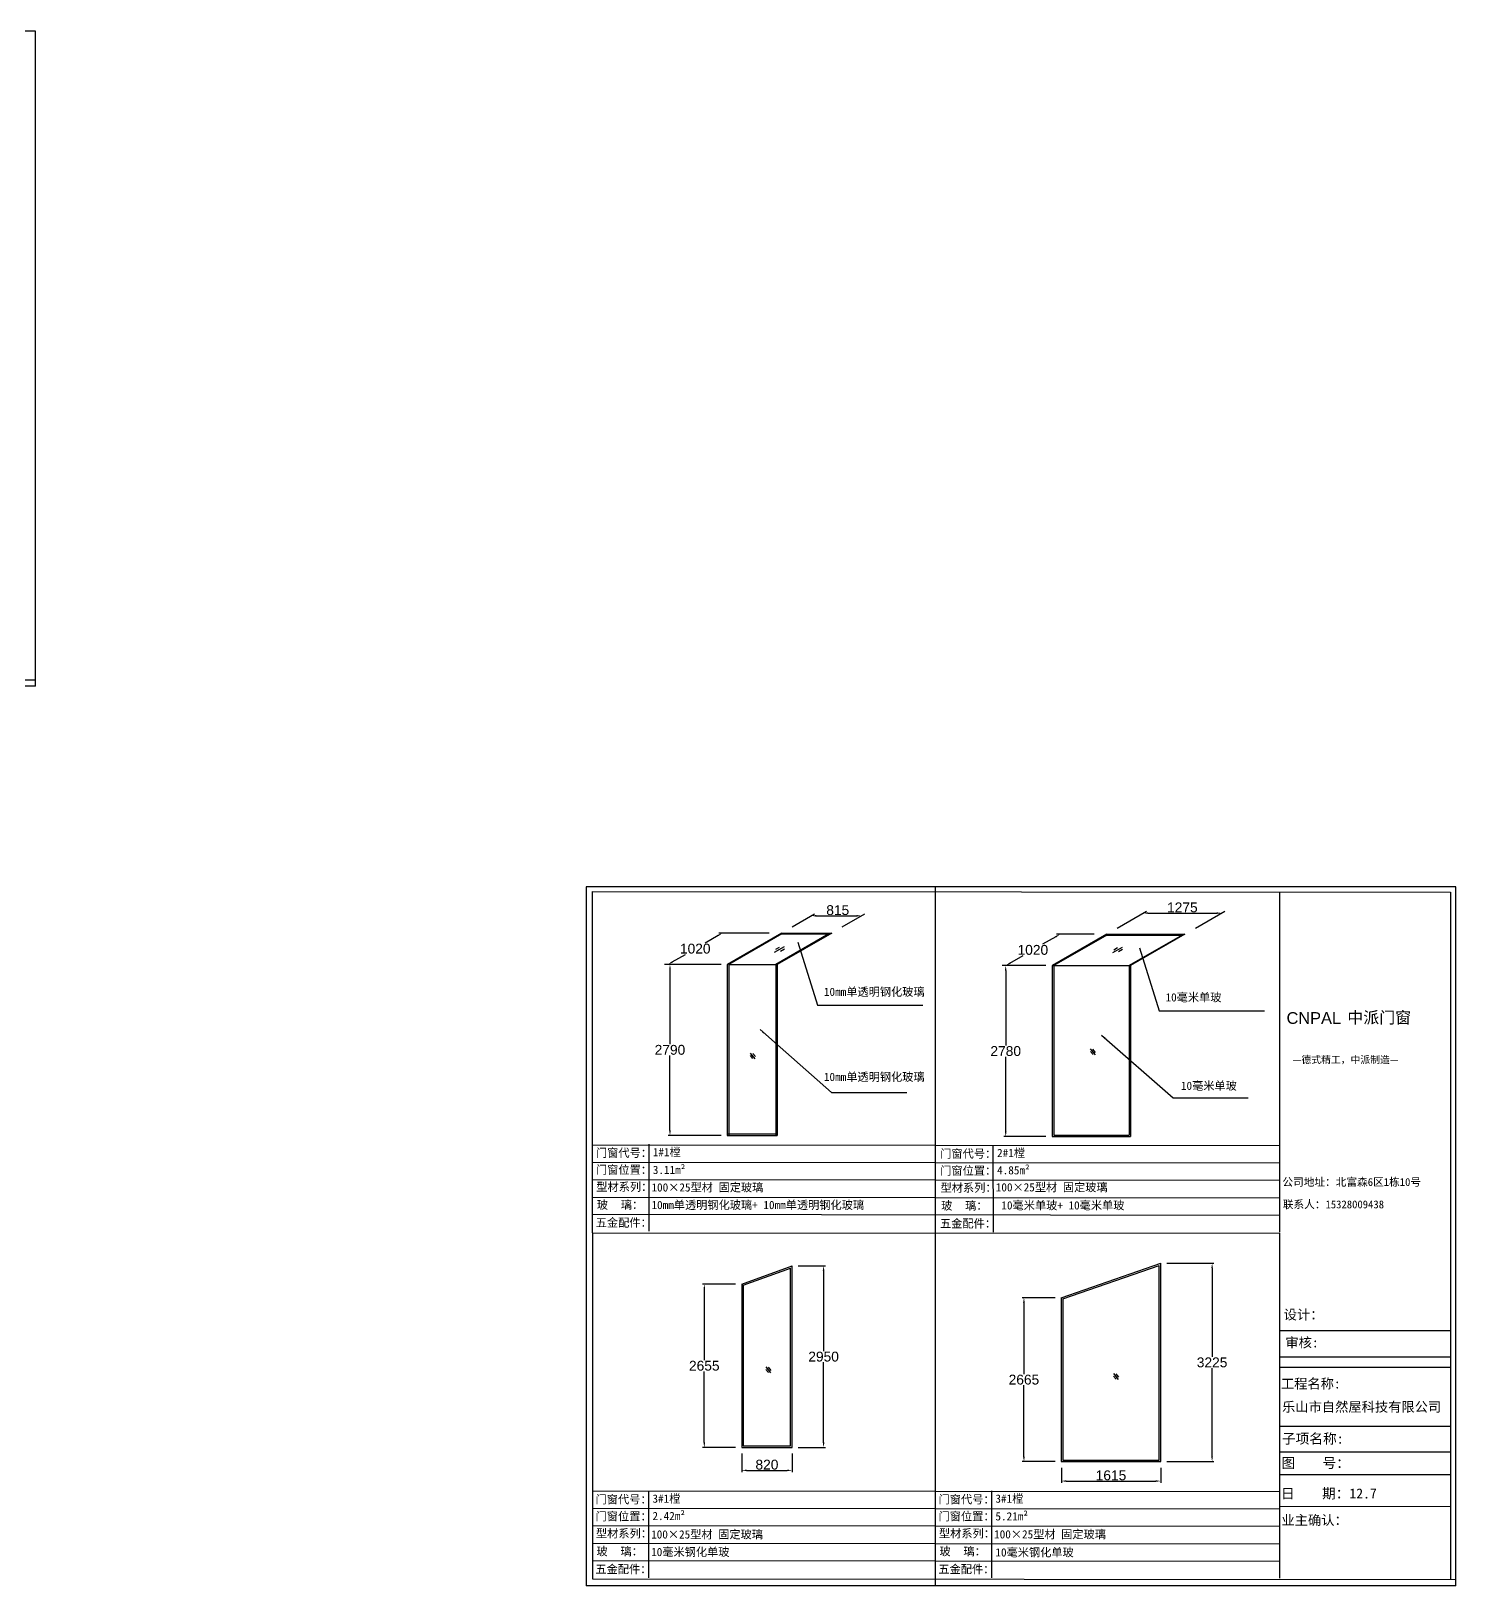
# Model space of a CAD drawing. Header units: inches. Extents: x -138455 to 599497, y -747149 to 13167.
# Drawn here: x 209278 to 232434, y -599197 to -573923 of the extents above; entities that cross this region are included whole.
import ezdxf

# ---------------------------------------------------------------- set-up
doc = ezdxf.new("R2010")
doc.units = ezdxf.units.IN
doc.header["$MEASUREMENT"] = 0
doc.header["$PDMODE"] = 35
doc.header["$PDSIZE"] = -3
doc.layers.add('0 @ 1', color=7, linetype='Continuous')
doc.styles.add('Annotative', font='arialbd.ttf')
doc.styles.add('MtXpl_', font='')
doc.styles.get("Standard").update_dxf_attribs({"font": 'arial.ttf'})
doc.styles.get('MtXpl_').set_extended_font_data('SimSun')
doc.dimstyles.get("Standard").update_dxf_attribs({"dimtxt": 80, "dimasz": 70, "dimexe": 40, "dimexo": 80, "dimgap": 0, "dimtad": 1, "dimtih": 1, "dimtoh": 1, "dimdec": 0, "dimzin": 0, "dimdsep": 46, "dimtxsty": 'Standard', "dimcen": 0.09, "dimadec": 0, "dimazin": 0, "dimtfac": 1, "dimtdec": 0, "dimtofl": 0, "dimtmove": 0, "dimatfit": 3, "dimfxl": 0, "dimtolj": 1, "dimtzin": 0, "dimarcsym": 0})

# ---------------------------------------------------------------- blocks, each defined once
blk = doc.blocks.new('*D2407')
at = {"color": 0, "lineweight": -2, "transparency": 16777216}
for p, q in [((226929, -588504), (227404, -588230)), ((227432, -588260), (228547, -588260)), ((228204, -588504), (228679, -588230))]:
    blk.add_line(p, q, dxfattribs=at)
at = {"color": 0, "transparency": 16777216}
for points in [[(227432, -588247), (227432, -588274), (227352, -588260)], [(228547, -588247), (228547, -588274), (228627, -588260)]]:
    blk.add_solid(points, dxfattribs=at)
at = {"layer": 'Defpoints', "color": 0, "transparency": 16777216}
for p in [(228627, -588260), (226756, -588604), (228031, -588604)]:
    blk.add_point(p, dxfattribs=at)
at = {"color": 0, "transparency": 16777216, "insert": (227989, -588169), "char_height": 160, "attachment_point": 5}
blk.add_mtext('\\A1;1275', dxfattribs=at)
blk = doc.blocks.new('*D2408')
at = {"color": 0, "lineweight": -2, "transparency": 16777216}
for p, q in [((225932, -588644), (225718, -588768)), ((226556, -588604), (225941, -588604)), ((225672, -589114), (225058, -589114)), ((225187, -589074), (225401, -588951))]:
    blk.add_line(p, q, dxfattribs=at)
at = {"color": 0, "transparency": 16777216}
for points in [[(225925, -588633), (225938, -588656), (226001, -588604)], [(225180, -589063), (225194, -589086), (225118, -589114)]]:
    blk.add_solid(points, dxfattribs=at)
at = {"layer": 'Defpoints', "color": 0, "transparency": 16777216}
for p in [(226001, -588604), (226756, -588604), (225872, -589114)]:
    blk.add_point(p, dxfattribs=at)
at = {"color": 0, "transparency": 16777216, "insert": (225559, -588859), "char_height": 160, "attachment_point": 5}
blk.add_mtext('\\A1;1020', dxfattribs=at)
blk = doc.blocks.new('123as')
at = {"color": 0}
for p, q in [((90189, 51387), (90252, 51462)), ((90194, 51330), (90312, 51470)), ((90251, 51335), (90314, 51410))]:
    blk.add_line(p, q, dxfattribs=at)
blk = doc.blocks.new('*D2409')
at = {"color": 0, "lineweight": -2, "transparency": 16777216}
for p, q in [((220727, -594291), (220189, -594291)), ((220219, -594371), (220219, -595527)), ((220219, -596866), (220219, -595710)), ((220727, -596946), (220189, -596946))]:
    blk.add_line(p, q, dxfattribs=at)
at = {"color": 0, "transparency": 16777216}
for points in [[(220206, -594371), (220233, -594371), (220219, -594291)], [(220206, -596866), (220233, -596866), (220219, -596946)]]:
    blk.add_solid(points, dxfattribs=at)
at = {"layer": 'Defpoints', "color": 0, "transparency": 16777216}
for p in [(220827, -594291), (220219, -596946), (220827, -596946)]:
    blk.add_point(p, dxfattribs=at)
at = {"color": 0, "transparency": 16777216, "insert": (220219, -595619), "char_height": 160, "attachment_point": 5}
blk.add_mtext('\\A1;2655', dxfattribs=at)
blk = doc.blocks.new('*D2410')
at = {"color": 0, "lineweight": -2, "transparency": 16777216}
for p, q in [((221747, -593996), (222188, -593996)), ((222158, -594076), (222158, -595379)), ((222158, -596866), (222158, -595563)), ((221747, -596946), (222188, -596946))]:
    blk.add_line(p, q, dxfattribs=at)
at = {"color": 0, "transparency": 16777216}
for points in [[(222144, -594076), (222171, -594076), (222158, -593996)], [(222144, -596866), (222171, -596866), (222158, -596946)]]:
    blk.add_solid(points, dxfattribs=at)
at = {"layer": 'Defpoints', "color": 0, "transparency": 16777216}
for p in [(221647, -593996), (221647, -596946), (222158, -596946)]:
    blk.add_point(p, dxfattribs=at)
at = {"color": 0, "transparency": 16777216, "insert": (222158, -595471), "char_height": 160, "attachment_point": 5}
blk.add_mtext('\\A1;2950', dxfattribs=at)
blk = doc.blocks.new('*D2411')
at = {"color": 0, "lineweight": -2, "transparency": 16777216}
for p, q in [((220827, -597046), (220827, -597349)), ((221647, -597046), (221647, -597349)), ((220907, -597319), (221567, -597319))]:
    blk.add_line(p, q, dxfattribs=at)
at = {"color": 0, "transparency": 16777216}
for points in [[(220907, -597306), (220907, -597332), (220827, -597319)], [(221567, -597306), (221567, -597332), (221647, -597319)]]:
    blk.add_solid(points, dxfattribs=at)
at = {"layer": 'Defpoints', "color": 0, "transparency": 16777216}
for p in [(220827, -596946), (221647, -596946), (221647, -597319)]:
    blk.add_point(p, dxfattribs=at)
at = {"color": 0, "transparency": 16777216, "insert": (221237, -597227), "char_height": 160, "attachment_point": 5}
blk.add_mtext('\\A1;820', dxfattribs=at)
blk = doc.blocks.new('*D2412')
at = {"color": 0, "lineweight": -2, "transparency": 16777216}
for p, q in [((225922, -594512), (225384, -594512)), ((225414, -594592), (225414, -595753)), ((225414, -597097), (225414, -595936)), ((225922, -597177), (225384, -597177))]:
    blk.add_line(p, q, dxfattribs=at)
at = {"color": 0, "transparency": 16777216}
for points in [[(225400, -594592), (225427, -594592), (225414, -594512)], [(225400, -597097), (225427, -597097), (225414, -597177)]]:
    blk.add_solid(points, dxfattribs=at)
at = {"layer": 'Defpoints', "color": 0, "transparency": 16777216}
for p in [(226022, -594512), (225414, -597177), (226022, -597177)]:
    blk.add_point(p, dxfattribs=at)
at = {"color": 0, "transparency": 16777216, "insert": (225414, -595845), "char_height": 160, "attachment_point": 5}
blk.add_mtext('\\A1;2665', dxfattribs=at)
blk = doc.blocks.new('*D2413')
at = {"color": 0, "lineweight": -2, "transparency": 16777216}
for p, q in [((227737, -593952), (228502, -593952)), ((228472, -594032), (228472, -595473)), ((228472, -597097), (228472, -595657)), ((227737, -597177), (228502, -597177))]:
    blk.add_line(p, q, dxfattribs=at)
at = {"color": 0, "transparency": 16777216}
for points in [[(228459, -594032), (228485, -594032), (228472, -593952)], [(228459, -597097), (228485, -597097), (228472, -597177)]]:
    blk.add_solid(points, dxfattribs=at)
at = {"layer": 'Defpoints', "color": 0, "transparency": 16777216}
for p in [(227637, -593952), (227637, -597177), (228472, -597177)]:
    blk.add_point(p, dxfattribs=at)
at = {"color": 0, "transparency": 16777216, "insert": (228472, -595565), "char_height": 160, "attachment_point": 5}
blk.add_mtext('\\A1;3225', dxfattribs=at)
blk = doc.blocks.new('*D2414')
at = {"color": 0, "lineweight": -2, "transparency": 16777216}
for p, q in [((221647, -588484), (222011, -588274)), ((222039, -588304), (222694, -588304)), ((222462, -588484), (222826, -588274))]:
    blk.add_line(p, q, dxfattribs=at)
at = {"color": 0, "transparency": 16777216}
for points in [[(222039, -588291), (222039, -588318), (221959, -588304)], [(222694, -588291), (222694, -588318), (222774, -588304)]]:
    blk.add_solid(points, dxfattribs=at)
at = {"layer": 'Defpoints', "color": 0, "transparency": 16777216}
for p in [(222774, -588304), (221474, -588584), (222289, -588584)]:
    blk.add_point(p, dxfattribs=at)
at = {"color": 0, "transparency": 16777216, "insert": (222388, -588213), "char_height": 160, "attachment_point": 5}
blk.add_mtext('\\A1;815', dxfattribs=at)
blk = doc.blocks.new('*D2415')
at = {"color": 0, "lineweight": -2, "transparency": 16777216}
for p, q in [((220444, -588624), (220231, -588748)), ((221274, -588584), (220454, -588584)), ((220391, -589094), (219570, -589094)), ((219699, -589054), (219913, -588931))]:
    blk.add_line(p, q, dxfattribs=at)
at = {"color": 0, "transparency": 16777216}
for points in [[(220438, -588613), (220451, -588636), (220514, -588584)], [(219693, -589043), (219706, -589066), (219630, -589094)]]:
    blk.add_solid(points, dxfattribs=at)
at = {"layer": 'Defpoints', "color": 0, "transparency": 16777216}
for p in [(220514, -588584), (221474, -588584), (220591, -589094)]:
    blk.add_point(p, dxfattribs=at)
at = {"color": 0, "transparency": 16777216, "insert": (220072, -588839), "char_height": 160, "attachment_point": 5}
blk.add_mtext('\\A1;1020', dxfattribs=at)
blk = doc.blocks.new('*D2416')
at = {"color": 0, "lineweight": -2, "transparency": 16777216}
for p, q in [((220491, -589094), (219631, -589094)), ((219661, -589174), (219661, -590393)), ((219661, -591794), (219661, -590576)), ((220491, -591874), (219631, -591874))]:
    blk.add_line(p, q, dxfattribs=at)
at = {"color": 0, "transparency": 16777216}
for points in [[(219648, -589174), (219675, -589174), (219661, -589094)], [(219648, -591794), (219675, -591794), (219661, -591874)]]:
    blk.add_solid(points, dxfattribs=at)
at = {"layer": 'Defpoints', "color": 0, "transparency": 16777216}
for p in [(219661, -589094), (220591, -589094), (220591, -591874)]:
    blk.add_point(p, dxfattribs=at)
at = {"color": 0, "transparency": 16777216, "insert": (219661, -590484), "char_height": 160, "attachment_point": 5}
blk.add_mtext('\\A1;2790', dxfattribs=at)
blk = doc.blocks.new('*D2421')
at = {"color": 0, "lineweight": -2, "transparency": 16777216}
for p, q in [((225772, -589114), (225088, -589114)), ((225118, -589194), (225118, -590413)), ((225118, -591814), (225118, -590596)), ((225772, -591894), (225088, -591894))]:
    blk.add_line(p, q, dxfattribs=at)
at = {"color": 0, "transparency": 16777216}
for points in [[(225104, -589194), (225131, -589194), (225118, -589114)], [(225104, -591814), (225131, -591814), (225118, -591894)]]:
    blk.add_solid(points, dxfattribs=at)
at = {"layer": 'Defpoints', "color": 0, "transparency": 16777216}
for p in [(225872, -589114), (225118, -591894), (225872, -591894)]:
    blk.add_point(p, dxfattribs=at)
at = {"color": 0, "transparency": 16777216, "insert": (225118, -590504), "char_height": 160, "attachment_point": 5}
blk.add_mtext('\\A1;2780', dxfattribs=at)
blk = doc.blocks.new('*D2422')
at = {"color": 0, "lineweight": -2, "transparency": 16777216}
for p, q in [((226022, -597277), (226022, -597523)), ((226102, -597493), (227557, -597493)), ((227637, -597277), (227637, -597523))]:
    blk.add_line(p, q, dxfattribs=at)
at = {"color": 0, "transparency": 16777216}
for points in [[(226102, -597480), (226102, -597506), (226022, -597493)], [(227557, -597480), (227557, -597506), (227637, -597493)]]:
    blk.add_solid(points, dxfattribs=at)
at = {"layer": 'Defpoints', "color": 0, "transparency": 16777216}
for p in [(226022, -597177), (227637, -597177), (227637, -597493)]:
    blk.add_point(p, dxfattribs=at)
at = {"color": 0, "transparency": 16777216, "insert": (226829, -597401), "char_height": 160, "attachment_point": 5}
blk.add_mtext('\\A1;1615', dxfattribs=at)

msp = doc.modelspace()

# ---------------------------------------------------------------- linework, layer by layer
for p, q in [((209352.1, -573922.7), (197993.9, -573922.7)), ((209352.1, -579365.5), (209352.1, -573922.7)), ((209352.1, -584570.4), (209352.1, -579365.5)), ((209352.1, -584570.4), (197993.9, -584570.4)), ((198093.8, -584461), (209352.1, -584470.4)), ((218298, -587832.4), (218298, -593561.9)), ((232434.4, -587832.4), (218298, -587832.4)), ((223977.5, -599197.5), (223977.5, -587832.4)), ((232434.4, -593571.9), (232434.4, -587832.4)), ((218403.4, -587907.2), (232345.8, -587921)), ((218403.4, -593456.5), (218403.4, -587907.2)), ((229568.2, -587921), (229568.2, -593448.6)), ((232345.8, -587921), (232347.9, -593466.3)), ((221474.1, -588584.2), (220590.7, -589094.2)), ((221477.4, -588596.7), (220615.7, -589094.2)), ((222242.4, -588596.7), (221380.7, -589094.2)), ((222289.1, -588584.2), (221405.7, -589094.2)), ((221474.1, -588584.2), (222289.1, -588584.2)), ((221477.4, -588596.7), (222242.4, -588596.7)), ((226755.8, -588604.4), (225872.4, -589114.4)), ((226759.1, -588616.9), (225897.4, -589114.4)), ((226755.8, -588604.4), (228030.8, -588604.4)), ((226759.1, -588616.9), (227984.1, -588616.9)), ((227984.1, -588616.9), (227122.4, -589114.4)), ((228030.8, -588604.4), (227147.4, -589114.4)), ((221361.7, -588895.5), (221519.8, -588804.2)), ((221380.2, -588847.7), (221441.5, -588812.3)), ((221456.5, -588878.1), (221523.7, -588839.3)), ((226856.6, -588903.6), (227014.6, -588812.3)), ((226875, -588855.8), (226936.3, -588820.4)), ((226951.4, -588886.3), (227018.5, -588847.5)), ((220590.7, -589094.2), (220590.7, -591874.2)), ((220615.7, -589094.2), (221380.7, -589094.2)), ((220615.7, -589094.2), (220615.7, -591874.2)), ((221380.7, -589094.2), (221380.7, -591874.2)), ((221405.7, -589094.2), (221405.7, -591874.2)), ((225872.4, -589114.4), (227122.4, -589114.4)), ((225872.4, -589114.4), (225872.4, -591894.4)), ((225897.4, -589114.4), (225897.4, -591869.4)), ((227122.4, -589114.4), (227122.4, -591869.4)), ((227147.4, -589114.4), (227147.4, -591894.4)), ((220590.7, -591849.2), (221405.7, -591849.2)), ((220590.7, -591874.2), (221405.7, -591874.2)), ((225872.4, -591894.4), (227147.4, -591894.4)), ((225897.4, -591869.4), (227122.4, -591869.4)), ((218403.4, -592025.5), (229568.2, -592037.4)), ((219315.4, -592018.5), (219315.8, -593432.9)), ((224910.9, -592032.5), (224911.3, -593446.9)), ((218403.4, -592307.5), (229568.2, -592319.4)), ((218403.4, -592591.6), (229568.2, -592603.4)), ((218403.4, -592877.7), (229568.2, -592889.6)), ((218403.4, -593157.1), (229568.2, -593171)), ((218298, -593561.9), (218298, -599197.5)), ((218403.4, -593456.5), (229568.2, -593464.9)), ((218403.4, -593456.5), (218403.4, -599082.1)), ((229568.2, -593464.9), (229568.2, -599074.1)), ((232345.7, -593466.4), (232347.9, -599091.9)), ((232434.4, -599197.5), (232434.4, -593571.9)), ((226021.6, -594512.3), (227636.6, -593952.3)), ((227636.6, -597177.3), (227636.6, -593952.3)), ((220827.2, -594291), (221647.2, -593996)), ((220852.2, -594308.6), (221622.2, -594031.6)), ((221622.2, -596921), (221622.2, -594031.6)), ((221647.2, -596946), (221647.2, -593996)), ((226046.6, -594530), (227611.6, -593987.5)), ((227611.6, -597152.3), (227611.6, -593987.5)), ((220827.2, -594291), (220827.2, -596946)), ((220852.2, -594308.6), (220852.2, -596921)), ((226021.6, -594512.3), (226021.6, -597177.3)), ((226046.6, -594530), (226046.6, -597152.3)), ((229568.2, -595045.4), (232345.8, -595045.4)), ((229568.2, -595473.9), (232345.8, -595473.9)), ((229568.2, -595643.7), (232347.3, -595642.9)), ((229568.2, -596600.6), (232347.4, -596599.9)), ((220827.2, -596946), (221647.2, -596946)), ((220852.2, -596921), (221622.2, -596921)), ((226021.6, -597177.3), (227636.6, -597177.3)), ((226046.6, -597152.3), (227611.6, -597152.3)), ((229568.2, -597020.6), (232347.6, -597019.9)), ((229568.2, -597386.9), (232347.7, -597386.2)), ((218403.4, -597651.1), (229568.2, -597663)), ((219310.1, -597652.1), (219310.5, -599066.5)), ((224884.2, -597652.1), (224884.6, -599066.5)), ((218403.4, -597933.1), (229568.2, -597945)), ((229568.2, -597904.1), (232347.8, -597903.4)), ((218403.4, -598217.1), (229568.2, -598229)), ((218403.4, -598503.3), (229568.2, -598515.2)), ((218403.4, -598782.7), (229568.2, -598796.6)), ((232434.4, -599197.5), (218298, -599197.5)), ((218403.4, -599082.1), (232434.4, -599092))]:
    msp.add_line(p, q)

# ---------------------------------------------------------------- block references
at = {"xscale": -0.6684526412304121, "yscale": 0.6684526412304121, "zscale": 0.6684526412304121}
for p in [(281338.4, -624941.6), (286865, -624874.4), (281592.1, -630043.5), (287242.5, -630151.4)]:
    msp.add_blockref('123as', p, dxfattribs=at)

# ---------------------------------------------------------------- texts
msp.add_text('CNPAL', height=190.19).set_placement((229681.9, -590061))
at = {"style": 'MtXpl_'}
for s, height, p in [('中派门窗', 190.19, (230669.5, -590053.1)), ('—德式精工，中派制造—', 117.041, (229781.4, -590702.1)), ('公司地址：北富森6区1栋10号', 127.151, (229614.4, -592695.9)), ('联系人：15328009438', 127.151, (229621.3, -593059.4)), ('设计：', 158.02, (229635.8, -594866.3)), ('审核:', 158.02, (229663, -595320.2)), ('工程名称:', 158.02, (229590.5, -595988)), ('乐山市自然屋科技有限公司', 158.015, (229608.8, -596365.7)), ('子项名称:', 163.28, (229607, -596885.3)), ('图    号：', 163.28, (229599.1, -597281.3)), ('日    期：12.7', 163.285, (229591.6, -597776.2)), ('业主确认：', 158.02, (229598.6, -598206.8))]:
    msp.add_text(s, height=height, dxfattribs=at).set_placement(p)
at = {"layer": '0 @ 1', "style": 'Annotative'}
for s, p in [('门窗代号：', (218457.9, -592225.4)), ('门窗代号：', (224053.4, -592239.3)), ('门窗位置：', (218457.9, -592500.2)), ('门窗位置：', (224053.4, -592514.2)), ('型材系列：', (218463.5, -592777.9)), ('型材系列：', (224059.1, -592791.9)), ('玻    璃：', (218472.8, -593069.1)), ('玻    璃：', (224068.4, -593083.1)), ('五金配件：', (218454.6, -593359.2)), ('五金配件：', (224050.1, -593373.2)), ('门窗代号：', (218452.6, -597858.9)), ('门窗代号：', (224026.7, -597858.9)), ('门窗位置：', (218452.6, -598133.8)), ('门窗位置：', (224026.7, -598133.8)), ('型材系列：', (218458.2, -598411.5)), ('型材系列：', (224032.3, -598411.5)), ('玻    璃：', (218467.6, -598702.7)), ('玻    璃：', (224041.6, -598702.7)), ('五金配件：', (218449.3, -598992.8)), ('五金配件：', (224023.4, -598992.8))]:
    msp.add_text(s, height=133.43, dxfattribs=at).set_placement(p)
at = {"layer": '0 @ 1', "char_height": 133.432, "attachment_point": 1, "style": 'Annotative'}
for s, insert in [('{\\fSimSun|b1|i0|c134|p2;10mm单透明钢化玻璃}', (222163.1, -589473.3)), ('{\\fSimSun|b1|i0|c134|p2;10毫米单玻}', (227715.3, -589563.3)), ('{\\fSimSun|b1|i0|c134|p2;10mm单透明钢化玻璃}', (222163.1, -590856.5)), ('{\\fSimSun|b1|i0|c134|p2;10毫米单玻}', (227965.5, -591000.9)), ('{\\fSimSun|b1|i0|c134|p2;1#1樘}', (219381.8, -592078.3)), ('{\\fSimSun|b1|i0|c134|p2;2#1樘}', (224977.4, -592092.3)), ('{\\fSimSun|b1|i0|c134|p2;3.11m²}', (219381.9, -592368.3)), ('{\\fSimSun|b1|i0|c134|p2;4.85m²}', (224977.5, -592374.2)), ('{\\fSimSun|b1|i0|c134|p2;100×25型材 固定玻璃}', (219360.4, -592652.6)), ('{\\fSimSun|b1|i0|c134|p2;100×25型材 固定玻璃}', (224956, -592651)), ('{\\fSimSun|b1|i0|c134|p2;10mm单透明钢化玻璃+ 10mm单透明钢化玻璃}', (219360.5, -592938.8)), ('{\\fSimSun|b1|i0|c134|p2; 10毫米单玻+ 10毫米单玻}', (224956.1, -592944.7)), ('{\\fSimSun|b1|i0|c134|p2;3#1樘}', (219376.6, -597711.9)), ('{\\fSimSun|b1|i0|c134|p2;3#1樘}', (224950.6, -597711.9)), ('{\\fSimSun|b1|i0|c134|p2;2.42m²}', (219376.7, -597993.8)), ('{\\fSimSun|b1|i0|c134|p2;5.21m²}', (224950.7, -597999.8)), ('{\\fSimSun|b1|i0|c134|p2;100×25型材 固定玻璃}', (219354.8, -598293.6)), ('{\\fSimSun|b1|i0|c134|p2;100×25型材 固定玻璃}', (224928.8, -598292.1)), ('{\\fSimSun|b1|i0|c134|p2;10毫米钢化单玻}', (219354.9, -598579.8)), ('{\\fSimSun|b1|i0|c134|p2;10毫米钢化单玻}', (224950.4, -598585.7))]:
    msp.add_mtext_dynamic_manual_height_columns(s, width=4396.385, gutter_width=903.5, heights=[0], dxfattribs=dict(at, insert=insert))

# ---------------------------------------------------------------- dimensions: what is measured, and where the dimension line sits
dim = msp.add_linear_dim(base=(222773.7, -588304.4), p1=(221474.1, -588584.2), p2=(222289.1, -588584.2), angle=0, dimstyle='Standard', override={"dimtxt": 160, "dimasz": 80, "dimexe": 30, "dimexo": 100, "dimgap": 10, "dimfxl": 100})
dim.commit()
dim.dimension.update_dxf_attribs({"geometry": '*D2414', "text_midpoint": (222388.2, -588304.4), "dimtype": 161})
for p1, p2, distance, picture, middle in [((226755.8, -588604.4), (228030.8, -588604.4), 344, '*D2407', (227989.2, -588168.7)), ((220590.7, -589094.2), (221474.1, -588584.2), 480.3, '*D2415', (220071.8, -588839.2)), ((225872.4, -589114.4), (226755.8, -588604.4), 377.4, '*D2408', (225559.4, -588859.4))]:
    dim = msp.add_aligned_dim(p1=p1, p2=p2, distance=distance, dimstyle='Standard', override={"dimtxt": 160, "dimasz": 80, "dimexe": 30, "dimexo": 100, "dimgap": 10, "dimfxl": 100})
    dim.commit()
    dim.dimension.update_dxf_attribs({"geometry": picture, "text_midpoint": middle})
dim = msp.add_linear_dim(base=(219661.5, -589094.2), p1=(220590.7, -591874.2), p2=(220590.7, -589094.2), angle=90, text='2790', dimstyle='Standard', override={"dimtxt": 160, "dimasz": 80, "dimexe": 30, "dimexo": 100, "dimgap": 10, "dimfxl": 100})
dim.commit()
dim.dimension.update_dxf_attribs({"geometry": '*D2416', "text_midpoint": (219661.5, -590484.2)})
for base, p1, p2, picture, middle in [((225117.7, -591894.4), (225872.4, -589114.4), (225872.4, -591894.4), '*D2421', (225117.7, -590504.4)), ((228471.9, -597177.3), (227636.6, -593952.3), (227636.6, -597177.3), '*D2413', (228471.9, -595564.8)), ((222157.7, -596946), (221647.2, -593996), (221647.2, -596946), '*D2410', (222157.7, -595471)), ((220219.2, -596946), (220827.2, -594291), (220827.2, -596946), '*D2409', (220219.2, -595618.5)), ((225413.6, -597177.3), (226021.6, -594512.3), (226021.6, -597177.3), '*D2412', (225413.6, -595844.8))]:
    dim = msp.add_linear_dim(base=base, p1=p1, p2=p2, angle=90, dimstyle='Standard', override={"dimtxt": 160, "dimasz": 80, "dimexe": 30, "dimexo": 100, "dimgap": 10, "dimfxl": 100})
    dim.commit()
    dim.dimension.update_dxf_attribs({"geometry": picture, "text_midpoint": middle})
for base, p1, p2, picture, middle in [((221647.2, -597319.1), (220827.2, -596946), (221647.2, -596946), '*D2411', (221237.2, -597227.4)), ((227636.6, -597493.2), (226021.6, -597177.3), (227636.6, -597177.3), '*D2422', (226829.1, -597401.5))]:
    dim = msp.add_linear_dim(base=base, p1=p1, p2=p2, dimstyle='Standard', override={"dimtxt": 160, "dimasz": 80, "dimexe": 30, "dimexo": 100, "dimgap": 10, "dimfxl": 100})
    dim.commit()
    dim.dimension.update_dxf_attribs({"geometry": picture, "text_midpoint": middle})

# ---------------------------------------------------------------- leaders
for points in [[(221741.3, -588734.7), (222057, -589756.6), (223770.3, -589756.6)], [(227293.5, -588824.7), (227609.2, -589846.6), (229322.5, -589846.6)], [(221124.6, -590153.7), (222285.8, -591175.6), (223508.7, -591175.6)], [(226676.8, -590243.6), (227838, -591265.5), (229060.9, -591265.5)]]:
    msp.add_leader(points, dimstyle='Standard', override={"dimtxt": 160, "dimasz": 80, "dimexe": 30, "dimexo": 100, "dimgap": 10, "dimtad": 0, "dimfxl": 100})

doc.saveas('drawing.dxf')
